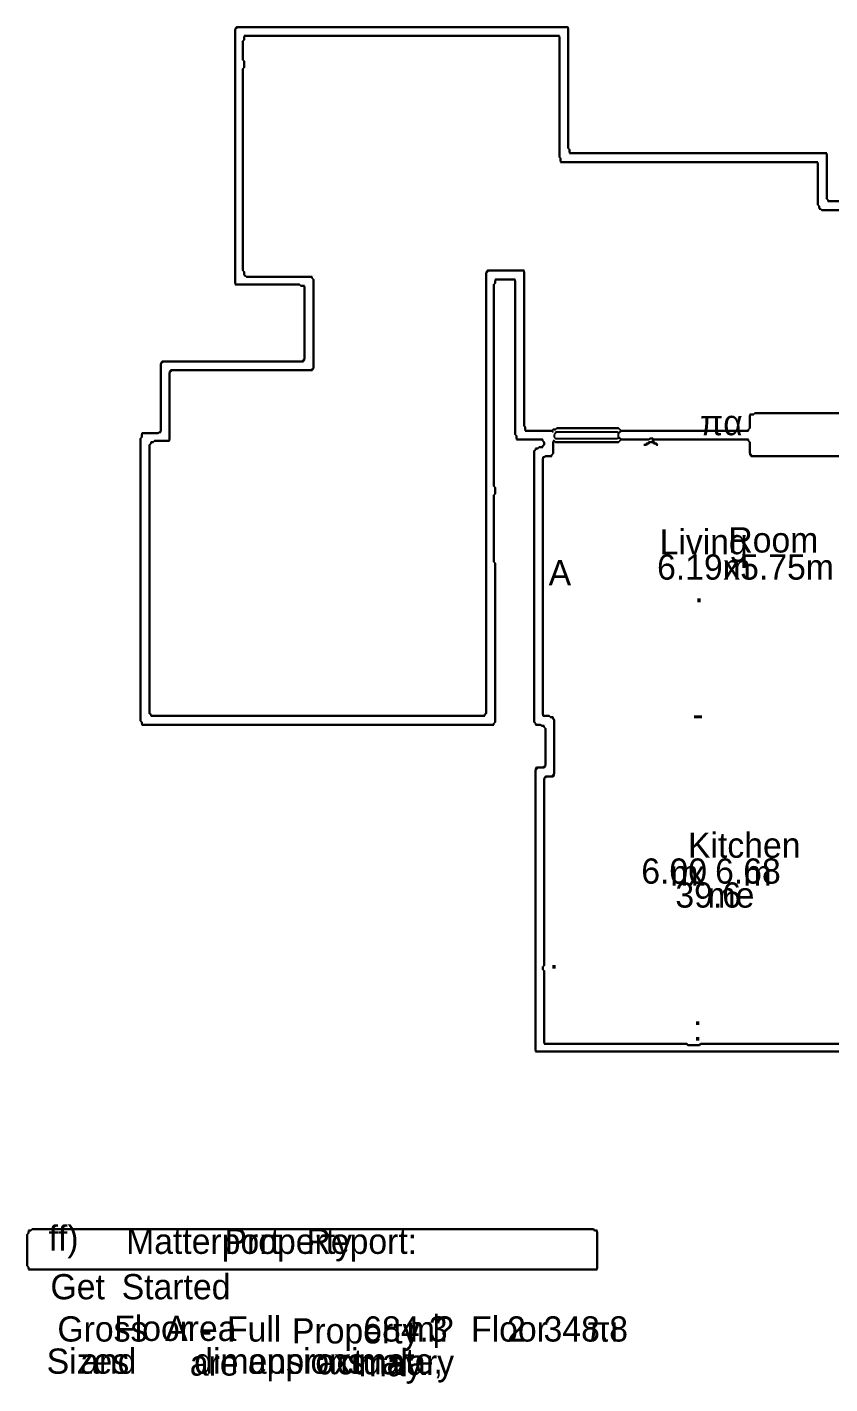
# Model space of a CAD drawing. Header units: metres. Extents: x 39 to 1586, y 19 to 1095.
# Drawn here: x 39 to 676, y 19 to 1095 of the extents above; entities that cross this region are included whole.
import ezdxf

# ---------------------------------------------------------------- set-up
doc = ezdxf.new("R2010")
doc.units = ezdxf.units.M

msp = doc.modelspace()

# ---------------------------------------------------------------- linework, layer by layer
for p, q in [((205, 1095), (204, 1094)), ((204, 1093), (206, 1095)), ((204, 1094), (204, 891)), ((204, 892), (204, 1093)), ((468, 1095), (205, 1095)), ((206, 1095), (467, 1095)), ((211, 1088), (211, 1085)), ((461, 1088), (211, 1088)), ((211, 1087), (212, 1088)), ((211, 1085), (211, 1087)), ((212, 1088), (460, 1088)), ((460, 1088), (461, 1087)), ((461, 992), (461, 1088)), ((461, 1087), (461, 992)), ((467, 1095), (468, 1094)), ((468, 999), (468, 1095)), ((468, 1094), (468, 999)), ((211, 1085), (210, 1084)), ((210, 1084), (211, 1085)), ((210, 1084), (210, 1069)), ((210, 1069), (210, 1084)), ((210, 1069), (211, 1068)), ((211, 1068), (210, 1069)), ((211, 1068), (211, 1063)), ((211, 1063), (211, 1068)), ((211, 1063), (210, 1062)), ((210, 1062), (211, 1063)), ((210, 1062), (210, 902)), ((210, 902), (210, 1062)), ((462, 991), (461, 992)), ((461, 992), (462, 991)), ((462, 989), (462, 991)), ((462, 991), (462, 988)), ((469, 998), (468, 999)), ((468, 999), (469, 998)), ((469, 996), (469, 998)), ((469, 998), (469, 995)), ((470, 995), (469, 996)), ((469, 995), (672, 995)), ((673, 995), (470, 995)), ((672, 995), (673, 994)), ((673, 959), (673, 995)), ((673, 994), (673, 959)), ((463, 988), (462, 989)), ((462, 988), (665, 988)), ((666, 988), (463, 988)), ((665, 988), (666, 987)), ((666, 954), (666, 988)), ((666, 987), (666, 954)), ((675, 957), (673, 959)), ((673, 959), (674, 958)), ((674, 958), (674, 957)), ((667, 953), (666, 954)), ((666, 954), (667, 953)), ((667, 952), (667, 953)), ((667, 953), (667, 951)), ((669, 950), (667, 952)), ((667, 951), (668, 951)), ((668, 951), (669, 950)), ((704, 950), (669, 950)), ((669, 950), (703, 950)), ((674, 957), (710, 957)), ((711, 957), (675, 957)), ((210, 902), (211, 901)), ((211, 901), (210, 902)), ((211, 901), (211, 898)), ((211, 899), (211, 901)), ((213, 897), (211, 899)), ((211, 898), (212, 898)), ((212, 898), (213, 897)), ((213, 897), (264, 897)), ((265, 897), (213, 897)), ((264, 897), (266, 895)), ((265, 896), (265, 897)), ((266, 895), (265, 896)), ((266, 895), (266, 825)), ((266, 824), (266, 895)), ((403, 900), (405, 902)), ((404, 902), (403, 901)), ((403, 901), (403, 551)), ((403, 551), (403, 900)), ((433, 902), (404, 902)), ((405, 902), (432, 902)), ((410, 894), (411, 895)), ((426, 895), (410, 895)), ((410, 895), (410, 892)), ((410, 892), (410, 894)), ((411, 895), (425, 895)), ((425, 895), (426, 894)), ((426, 772), (426, 895)), ((426, 894), (426, 772)), ((432, 902), (433, 901)), ((433, 779), (433, 902)), ((433, 901), (433, 779)), ((205, 891), (204, 892)), ((204, 891), (255, 891)), ((255, 891), (205, 891)), ((255, 891), (256, 890)), ((256, 890), (255, 891)), ((256, 890), (258, 890)), ((259, 890), (256, 890)), ((258, 890), (259, 889)), ((259, 831), (259, 890)), ((259, 889), (259, 832)), ((409, 891), (410, 892)), ((410, 892), (409, 891)), ((409, 731), (409, 891)), ((409, 891), (409, 731)), ((146, 830), (145, 829)), ((145, 828), (147, 830)), ((145, 829), (145, 775)), ((257, 830), (146, 830)), ((147, 830), (258, 830)), ((259, 832), (257, 830)), ((258, 830), (259, 831)), ((145, 774), (145, 828)), ((153, 823), (152, 822)), ((152, 821), (154, 823)), ((152, 822), (152, 768)), ((152, 767), (152, 821)), ((264, 823), (153, 823)), ((154, 823), (265, 823)), ((266, 825), (264, 823)), ((265, 823), (266, 824)), ((612, 787), (613, 788)), ((615, 788), (612, 788)), ((612, 788), (612, 777)), ((612, 777), (612, 787)), ((613, 788), (615, 788)), ((615, 788), (616, 789)), ((616, 789), (615, 788)), ((616, 789), (690, 789)), ((690, 789), (616, 789)), ((145, 775), (143, 773)), ((433, 779), (434, 778)), ((434, 778), (433, 779)), ((434, 778), (434, 775)), ((434, 776), (434, 778)), ((435, 775), (434, 776)), ((434, 775), (455, 775)), ((455, 775), (435, 775)), ((455, 775), (456, 776)), ((456, 776), (455, 775)), ((455, 775), (456, 774)), ((456, 774), (455, 775)), ((456, 776), (458, 776)), ((458, 776), (456, 776)), ((458, 776), (459, 777)), ((459, 777), (458, 776)), ((459, 777), (508, 777)), ((508, 777), (459, 777)), ((508, 777), (510, 775)), ((510, 775), (508, 777)), ((510, 775), (508, 773)), ((508, 773), (510, 775)), ((510, 775), (611, 775)), ((610, 775), (510, 775)), ((612, 777), (610, 775)), ((611, 776), (612, 777)), ((611, 775), (611, 776)), ((130, 770), (129, 769)), ((129, 769), (130, 770)), ((129, 769), (129, 545)), ((129, 545), (129, 769)), ((143, 773), (130, 773)), ((130, 773), (130, 770)), ((130, 772), (131, 773)), ((130, 770), (130, 772)), ((131, 773), (143, 773)), ((136, 764), (138, 766)), ((137, 765), (136, 764)), ((136, 764), (136, 551)), ((136, 551), (136, 764)), ((139, 766), (137, 766)), ((137, 766), (137, 765)), ((138, 766), (139, 766)), ((140, 767), (139, 766)), ((139, 766), (140, 767)), ((151, 767), (140, 767)), ((140, 767), (152, 767)), ((143, 773), (144, 774)), ((144, 774), (145, 774)), ((152, 768), (151, 767)), ((426, 772), (427, 771)), ((427, 771), (426, 772)), ((427, 771), (427, 768)), ((427, 769), (427, 771)), ((428, 768), (427, 769)), ((427, 768), (447, 768)), ((448, 768), (428, 768)), ((447, 768), (449, 766)), ((449, 764), (447, 762)), ((448, 767), (448, 768)), ((449, 766), (448, 767)), ((448, 763), (449, 764)), ((449, 766), (449, 764)), ((449, 764), (449, 766)), ((457, 767), (456, 767)), ((456, 767), (456, 757)), ((456, 766), (457, 767)), ((456, 757), (456, 766)), ((458, 773), (457, 772)), ((457, 772), (457, 770)), ((457, 770), (458, 769)), ((458, 766), (457, 767)), ((457, 767), (458, 766)), ((507, 774), (458, 774)), ((458, 774), (458, 773)), ((458, 769), (507, 769)), ((508, 766), (458, 766)), ((458, 766), (508, 766)), ((508, 773), (507, 774)), ((507, 769), (508, 770)), ((508, 770), (508, 773)), ((508, 770), (510, 768)), ((510, 768), (508, 770)), ((510, 768), (508, 766)), ((508, 766), (510, 768)), ((532, 768), (510, 768)), ((510, 768), (532, 768)), ((529, 764), (528, 764)), ((528, 764), (530, 764)), ((530, 765), (529, 764)), ((531, 765), (530, 765)), ((530, 764), (531, 765)), ((532, 766), (531, 765)), ((531, 765), (532, 765)), ((533, 769), (532, 768)), ((532, 768), (533, 769)), ((534, 766), (532, 766)), ((532, 765), (533, 766)), ((535, 769), (533, 769)), ((533, 769), (535, 769)), ((533, 766), (535, 766)), ((536, 768), (534, 766)), ((536, 768), (535, 769)), ((535, 769), (536, 768)), ((535, 767), (536, 768)), ((537, 765), (535, 767)), ((535, 766), (536, 765)), ((611, 768), (536, 768)), ((536, 768), (610, 768)), ((536, 765), (537, 765)), ((537, 765), (538, 764)), ((538, 765), (537, 765)), ((539, 764), (538, 765)), ((538, 764), (539, 764)), ((610, 768), (612, 766)), ((611, 767), (611, 768)), ((612, 766), (611, 767)), ((612, 757), (612, 766)), ((612, 766), (612, 756)), ((441, 759), (443, 761)), ((442, 760), (441, 759)), ((441, 759), (441, 544)), ((441, 544), (441, 759)), ((444, 761), (442, 761)), ((442, 761), (442, 760)), ((443, 761), (444, 761)), ((445, 762), (444, 761)), ((444, 761), (445, 762)), ((447, 762), (445, 762)), ((445, 762), (448, 762)), ((448, 762), (448, 763)), ((448, 753), (450, 755)), ((449, 754), (448, 754)), ((448, 754), (448, 549)), ((448, 550), (448, 753)), ((450, 755), (449, 754)), ((454, 755), (450, 755)), ((450, 755), (455, 755)), ((456, 757), (454, 755)), ((455, 756), (456, 757)), ((455, 755), (455, 756)), ((614, 755), (612, 757)), ((612, 756), (613, 755)), ((613, 755), (685, 755)), ((686, 755), (614, 755)), ((410, 730), (409, 731)), ((409, 731), (410, 730)), ((409, 724), (410, 725)), ((410, 725), (409, 724)), ((409, 671), (409, 724)), ((409, 724), (409, 671)), ((410, 725), (410, 730)), ((410, 730), (410, 725)), ((410, 670), (409, 671)), ((409, 671), (410, 670)), ((410, 544), (410, 670)), ((410, 670), (410, 544)), ((136, 551), (137, 550)), ((138, 549), (136, 551)), ((137, 550), (137, 549)), ((137, 549), (402, 549)), ((401, 549), (138, 549)), ((403, 551), (401, 549)), ((402, 550), (403, 551)), ((402, 549), (402, 550)), ((449, 549), (448, 550)), ((448, 549), (453, 549)), ((453, 549), (449, 549)), ((453, 549), (454, 548)), ((454, 548), (453, 549)), ((129, 545), (130, 544)), ((130, 544), (129, 545)), ((130, 544), (130, 542)), ((130, 543), (130, 544)), ((131, 542), (130, 543)), ((130, 542), (409, 542)), ((408, 542), (131, 542)), ((410, 544), (408, 542)), ((409, 543), (410, 544)), ((409, 542), (409, 543)), ((441, 544), (442, 543)), ((443, 542), (441, 544)), ((442, 543), (442, 542)), ((442, 542), (446, 542)), ((446, 542), (443, 542)), ((446, 542), (447, 541)), ((447, 541), (446, 542)), ((447, 541), (448, 541)), ((449, 541), (447, 541)), ((448, 541), (450, 539)), ((449, 540), (449, 541)), ((450, 539), (449, 540)), ((450, 539), (450, 510)), ((450, 509), (450, 539)), ((454, 548), (455, 548)), ((456, 548), (454, 548)), ((455, 548), (457, 546)), ((456, 547), (456, 548)), ((457, 546), (456, 547)), ((457, 546), (457, 503)), ((457, 502), (457, 546)), ((443, 508), (442, 507)), ((442, 506), (444, 508)), ((442, 507), (442, 283)), ((442, 284), (442, 506)), ((448, 508), (443, 508)), ((444, 508), (449, 508)), ((450, 510), (448, 508)), ((449, 508), (450, 509)), ((450, 501), (449, 500)), ((449, 499), (451, 501)), ((449, 500), (449, 351)), ((449, 351), (449, 499)), ((455, 501), (450, 501)), ((451, 501), (456, 501)), ((457, 503), (455, 501)), ((456, 501), (457, 502)), ((449, 351), (448, 350)), ((448, 350), (449, 351)), ((448, 350), (448, 348)), ((448, 348), (448, 350)), ((448, 348), (449, 347)), ((449, 347), (448, 348)), ((449, 347), (449, 289)), ((449, 290), (449, 347)), ((443, 283), (442, 284)), ((442, 283), (810, 283)), ((810, 283), (443, 283)), ((450, 289), (449, 290)), ((449, 289), (562, 289)), ((562, 289), (450, 289)), ((562, 289), (563, 288)), ((563, 288), (562, 289)), ((563, 288), (572, 288)), ((572, 288), (563, 288)), ((572, 288), (573, 289)), ((573, 289), (572, 288)), ((573, 289), (808, 289)), ((808, 289), (573, 289)), ((42, 141), (40, 141)), ((40, 141), (40, 139)), ((40, 140), (41, 141)), ((40, 139), (40, 140)), ((41, 141), (42, 141)), ((43, 142), (42, 141)), ((42, 141), (43, 142)), ((488, 142), (43, 142)), ((43, 142), (488, 142)), ((489, 141), (488, 142)), ((488, 142), (489, 141)), ((491, 141), (489, 141)), ((489, 141), (490, 141)), ((490, 141), (491, 140)), ((491, 110), (491, 141)), ((491, 140), (491, 111)), ((40, 139), (39, 138)), ((39, 138), (40, 139)), ((39, 138), (39, 113)), ((39, 113), (39, 138)), ((39, 113), (40, 112)), ((40, 112), (39, 113)), ((40, 112), (40, 110)), ((40, 111), (40, 112)), ((41, 110), (40, 111)), ((40, 110), (491, 110)), ((490, 110), (41, 110)), ((491, 111), (490, 110))]:
    msp.add_line(p, q)

# ---------------------------------------------------------------- texts
for s, p in [('πα', (572.5, 771.5)), ('Living', (540.5, 677)), ('Room', (595, 678.5)), ('A', (452.5, 652.5)), ('6.19m', (538.5, 657)), ('x5.75m', (591, 657)), ('.', (568, 639)), ('-', (566.5, 540.5)), ('Kitchen', (563, 436.5)), ('6.00', (526, 416)), ('6.68', (584.5, 416)), ('m', (549, 414.5)), ('x', (563, 414.5)), ('m', (607, 414.5)), ('39.6', (553, 397)), ('me', (578.5, 397)), ('.', (453, 348.5)), (':', (567, 291.5)), ('ff)', (56, 125)), ('Matterport', (117.5, 122.5)), ('Property', (195.5, 122.5)), ('Report:', (260.5, 122.5)), ('Started', (114, 86.5)), ('Get', (57.5, 86.5)), ('Gross', (63, 53)), ('Floor', (108, 53.5)), ('Area', (148.5, 53.5)), ('Full', (197.5, 53)), ('Property', (249, 51.5)), ('684.3', (305.5, 53)), ('m?', (340, 53)), ('|', (360, 54)), ('Floor', (391, 53)), ('2', (419.5, 53)), ('348.8', (448.5, 53)), ('πι', (483, 53)), ('-', (176.5, 52)), ('Sizes', (54.5, 27.5)), ('and', (81, 27.5)), ('dimensions', (171.5, 27.5)), ('approximate,', (214, 27.5)), ('actual', (269.5, 27)), ('are', (168, 26)), ('may', (302, 25.5)), ('vary', (327, 26.5))]:
    msp.add_text(s, height=20).set_placement(p)

doc.saveas('drawing.dxf')
